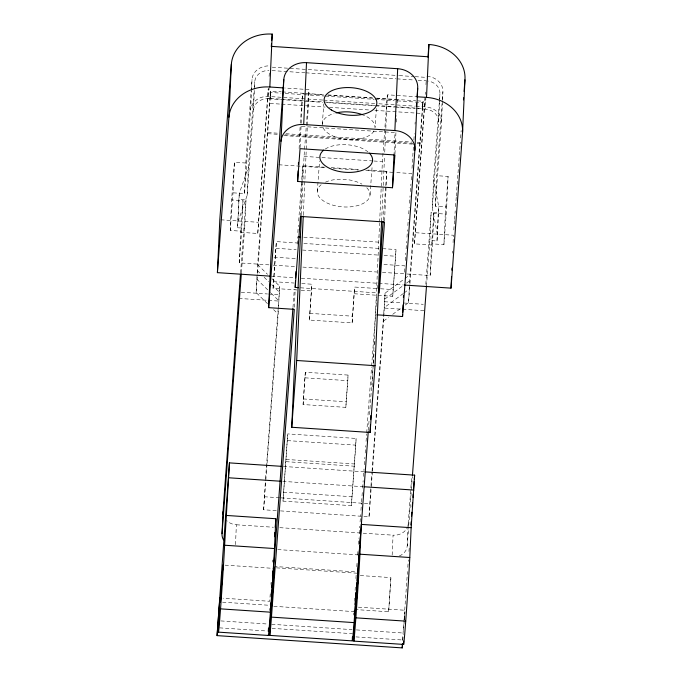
<?xml version="1.0" encoding="UTF-8"?>
<svg xmlns="http://www.w3.org/2000/svg" width="682" height="682" viewBox="0 0 682 682"><rect width="100%" height="100%" fill="white"/><g stroke="black" fill="none" stroke-linecap="round" stroke-linejoin="round"><path stroke-width="0.51" stroke-dasharray="3.41 2.56" d="M268.972 264.855L239.28 262.885L241.624 231.215L230.235 230.456L231.616 199.903L234.412 162.265L245.81 163.024L244.42 193.577L233.022 192.818L234.412 162.265M241.385 272.774L244.693 228.231L237.566 227.754L238.853 199.442L239.305 193.373L248.41 167.133L254.122 90.084M237.566 227.754L239.305 193.373M239.28 262.885L240.669 232.332L243.014 200.661L231.616 199.903M241.624 231.215L243.014 200.661M244.693 228.231L245.98 199.911L238.853 199.442M244.42 193.577L250.626 109.904L251.488 90.945M251.53 89.888L252.016 79.351A17.135 14.612 2.6 0 1 269.296 65.881M238.018 221.684L247.123 195.453L248.41 167.133M247.123 195.453L253.465 109.955L254.463 87.935M254.514 86.887L254.753 81.644A14.279 12.174 2.6 0 1 268.964 70.408M235.478 544.671L236.381 524.782A14.279 12.174 2.6 0 1 226.569 520.562M240.669 232.332L257.762 233.466L268.145 89.078M267.514 303.678L256.125 292.51L257.634 264.633L270.413 92.437L280.993 93.144M253.465 109.955A14.279 12.174 2.6 0 1 268.606 98.762L269.083 88.276M257.54 273.448L270.677 91.115L281.265 91.814M374.921 105.352L270.14 98.404L270.413 92.437M296.994 289.952L273.09 288.367L276.363 241.599L297.54 243.005M276.278 510.622L263.636 509.778L265.477 479.813M273.09 288.367L276.363 241.599M267.08 463.24L278.145 314.104L279.654 286.227L272.067 278.785M271.163 293.243L278.75 300.685L279.654 286.227M269.288 610.543L269.381 608.48M283.004 501.125L287.727 433.905L356.106 438.441L355.799 445.141L351.375 505.66L283.004 501.125L287.727 433.905M299.108 148.582L300.123 126.315L394.989 132.606L394.026 153.817M300.097 147.619L301.154 124.286M301.205 123.229L302.552 93.536L323.635 94.934M297.164 244.165L297.497 236.773M294.385 307.232L295.204 289.287M300.464 216.424L301.956 183.697M301.998 182.64L302.765 165.743L325.877 167.278M301.393 214.804L304.044 156.383L308.997 89.606L284.641 87.995M303.302 214.958L306.244 150.159M306.295 149.094L308.997 89.606M303.089 404.537L305.323 372.236L348.059 375.066L347.803 380.658L345.825 407.367L303.089 404.537L305.323 372.236M376.413 288.495L354.589 287.045L352.125 322.893L309.389 320.054L311.853 284.215L301.461 283.524M309.389 320.054L311.853 284.215M345.825 407.367L348.059 375.066M352.125 322.893L354.589 287.045M351.375 505.66L356.106 438.441M372.159 386.779L379.593 223.193M379.635 222.127L382.389 161.574L387.342 94.798L415.926 96.699M381.596 221.215L384.546 156.417M384.733 152.163L387.342 94.798M280.498 510.895L369.039 516.768L370.889 486.803M384.554 220.934L386.813 171.318L367.896 170.065M372.415 471.288L383.557 321.094L385.074 293.132L404.221 279.032M403.318 293.516L384.162 307.676L385.074 293.132M394.963 153.91L395.978 131.635M396.413 122.095L396.702 115.727M397.282 103.008L397.427 99.828L397.265 101.942M354.282 293.754L392.747 296.303L396.02 249.527L383.31 248.691M392.747 296.303L396.02 249.527M404.562 272.186L404.852 265.852L382.287 264.352M392.167 555.063L393.071 535.174A14.279 12.174 2.6 0 0 407.495 527.092M405.21 305.076L408.544 302.612L410.053 274.744L422.823 102.547L395.304 100.723M406.822 273.993L430.154 275.545L431.544 244.991L414.451 243.858L425.389 92.061M409.959 283.559L423.096 101.226L416.745 100.8M375.987 105.42L422.559 108.506L422.823 102.547M436.992 240.985L438.279 212.665L431.152 212.187L429.873 240.507L436.992 240.985L437.443 234.906L432.303 207.729L438.645 122.24A14.279 12.174 2.6 0 0 425.295 109.154L425.866 98.455M402.593 639.955L407.469 571.559M399.311 556.001A14.279 12.174 2.6 0 0 407.214 545.958L408.211 523.981L411.757 476.232M404.605 619.512L404.938 612.317M432.303 207.729L433.59 179.409L439.302 102.36M432.507 243.875L433.888 213.321L445.286 214.071L443.897 244.625L432.507 243.875L430.154 275.545M438.645 122.24L439.643 100.211M439.685 99.163L439.924 93.92A14.279 12.174 2.6 0 0 428.432 81.064M443.897 244.625L446.693 206.987L435.295 206.237L436.685 175.683L442.021 103.664M435.295 206.237L441.501 122.564L442.456 101.49M442.507 100.442L442.891 92.01A17.135 14.612 2.6 0 0 426.872 76.307M437.443 234.906L438.731 206.595L433.59 179.409M446.693 206.987L448.083 176.433L436.685 175.683M452.601 253.218L452.695 251.104M453.078 242.639L453.419 235.23L414.954 232.681M412.022 168.335L413.548 144.192M230.235 230.456L233.022 192.818M245.81 163.024L252.016 79.351M240.558 273.013L245.98 199.911M254.198 89.027L254.753 81.644M269.092 76.393L269.399 72.164M257.762 233.466L268.538 88.191M270.14 98.404L270.677 91.115M256.125 292.51L257.464 274.505M265.554 478.755L278.733 301.06L268.239 300.361M263.636 509.778L267.003 464.297M300.361 123.144L302.552 93.536M270.251 593.877L269.705 601.285L223.031 598.191M270.959 584.355L271.121 582.24M272.612 562.13L272.766 560.007M297.812 232.571L298.358 225.213M298.665 221.011L302.765 165.743M292.97 307.497L294.309 289.449M317.318 191.378L319.577 160.969M322.313 123.996L323.805 103.937M370.028 194.873L372.202 165.513M376.43 108.489L375.023 127.491A26.41 13.793 4.2 0 0 362.389 114.678M356.771 566.623L357.172 561.32M357.641 554.952L358.033 549.641M358.425 544.338L358.903 537.97M359.218 533.725L359.764 526.291M360.079 522.045L360.633 514.62M360.948 510.375L361.494 502.941M361.579 501.884L362.287 492.336M362.602 488.09L363.148 480.657M363.463 476.411L364.018 468.986M364.333 464.74L364.879 457.307M365.194 453.061L365.748 445.636M366.063 441.39L366.618 433.957M366.694 432.9L371.571 367.095M371.647 366.038L376.771 297.054M377.402 288.563L377.632 285.374M383.182 220.277L385.671 186.638M385.748 185.589L386.813 171.318M368.331 430.504L369.115 419.89M369.508 414.588L373.207 364.708M373.284 363.642L374.23 350.906M374.699 344.538L375.1 339.235M370.965 485.746L371.988 471.995M372.065 470.938L383.676 314.393M383.753 313.336L384.145 308.051L424.034 310.694M369.039 516.768L372.338 472.345M413.863 139.972L414.332 133.655M415.04 124.167L415.193 122.061M405.244 260.55L405.79 253.124M406.105 248.879L406.66 241.462M406.975 237.217L407.521 229.791M407.836 225.546L408.313 219.186M408.706 213.884L409.174 207.516M409.49 203.279L410.044 195.853M410.351 191.608L410.905 184.183M411.22 179.946L411.689 173.578L395.074 172.478M422.559 108.506L423.096 101.226M408.544 302.612L409.882 284.616M425.935 84.662L426.25 80.433M414.451 243.858L425.227 98.575M425.815 284.232L431.152 212.187M439.378 101.311L439.924 93.92M407.214 545.958L408.629 526.871M408.706 525.813L412.329 477.025M426.489 286.116L429.873 240.507M431.544 244.991L433.888 213.321M442.337 99.427L442.891 92.01M407.785 567.322L408.33 559.905M408.961 551.431L409.2 548.251M402.781 640.586L403.241 634.311M403.556 630.125L404.255 620.714M404.332 619.674L404.946 611.311M438.279 212.665L438.731 206.595M445.286 214.071L448.083 176.433M453.811 229.945L454.51 220.431M454.596 219.374L455.218 210.909M455.533 206.68L456.241 197.166M456.318 196.109L457.102 185.538M457.179 184.481L457.963 173.91M458.04 172.853L459.694 150.654M459.77 149.597L460.316 142.197M460.631 137.969L461.177 130.569M360.267 575.557L390.914 577.586L388.638 611.763L355.876 609.589M388.638 611.763L390.914 577.586M404.153 292.893L409.149 289.202M383.557 321.094L388.552 317.394M392.721 314.317L401.877 307.539M405.057 278.418L410.053 274.744M384.801 299.091L403.122 285.605M406.455 283.158L409.78 280.703M272.254 67.177L307.19 69.496M308.247 69.564L398.237 75.531M399.302 75.6L414.119 76.58M415.176 76.657L425.764 77.356M272.007 70.587L304.828 72.761M305.886 72.829L395.884 78.797M396.941 78.865L413.88 79.99M418.117 80.271L426.582 80.834M282.322 91.891L323.6 94.627M327.837 94.909L372.287 97.85M376.524 98.131L394.52 99.325M395.577 99.401L415.688 100.731M327.854 95.207L375.288 98.353M376.345 98.43L396.37 99.751M285.229 93.425L303.217 94.619M304.283 94.687L324.393 96.017M325.45 96.085L374.137 99.316M375.194 99.384L394.247 100.655M322.791 100.049L268.802 96.469A17.135 14.612 2.6 0 0 250.626 109.904M323.848 100.118L374.674 103.494M378.902 103.775L414.903 106.162M415.96 106.23L425.491 106.861A17.135 14.612 2.6 0 1 441.501 122.564M268.606 98.762L322.603 102.343M326.84 102.624L374.478 105.778M375.535 105.855L394.597 107.117M395.654 107.185L414.707 108.447M415.773 108.523L425.295 109.154M270.123 103.408L280.703 104.116M281.76 104.184L325.161 107.065M329.397 107.338L369.618 110.007M374.904 110.365L422.533 113.519M267.958 132.547L278.546 133.254M285.954 133.74L411.911 142.095M417.196 142.444L420.376 142.657M267.907 133.672L278.495 134.371M284.846 134.789L412.917 143.288M417.145 143.561L420.325 143.774M283.9 135.59L412.491 144.115M304.044 156.383L372.858 160.943M373.915 161.02L382.389 161.574M331.128 167.627L360.548 169.579M278.836 164.771L325.834 167.883M333.191 168.377L358.4 170.048M365.757 170.534L394.034 172.41M220.849 219.809L258.265 222.289M303.805 237.191L379.439 242.204M303.899 243.423L379.081 248.41M276.057 248.308L296.176 249.638M302.535 250.055L378.774 255.111M384.068 255.469L395.713 256.236M274.028 257.174L295.562 258.606M273.209 265.136L295.485 266.611M302.902 267.105L377.137 272.024M382.44 272.374L405.764 273.925M271.555 276.236L293.857 277.719M301.291 278.205L377.743 283.277M378.808 283.345L403.233 284.965M273.397 281.666L294.181 283.039M380.573 288.767L393.045 289.594M300.447 287.795L377.137 292.876M301.154 290.234L311.546 290.916M241.24 292.22L267.48 293.959M268.529 294.027L279.023 294.726M384.435 301.717L402.278 302.902M403.326 302.97L423.266 304.291M238.853 298.418L267.191 300.293M309.696 313.353L352.423 316.184M305.067 377.828L347.803 380.658M303.345 398.944L346.081 401.783M287.42 440.606L355.799 445.141M286.031 459.429L354.401 463.965M285.928 461.663L354.299 466.198M283.405 466.462L363.83 471.791M282.732 481.364L363.148 486.701M283.405 492.182L351.784 496.718M264.224 496.743L280.038 497.792M281.086 497.86L363.31 503.307M364.358 503.376L369.635 503.725M236.381 524.782L273.431 527.246M279.782 527.663L393.071 535.174M277.727 549.573L358.186 554.909M273.763 566.452L356.379 571.925M276.372 567.85L356.874 573.187M225.051 565.156L272.783 568.328M358.357 607.168L405.031 610.262M222.579 602.18L270.311 605.352M273.806 606.298L354.308 611.635M220.908 620.927L267.463 624.013M271.7 624.294L352.117 629.631M356.354 629.912L402.909 632.998M272.033 628.352L352.526 633.689M219.553 627.858L267.293 631.029M355.936 636.903L403.676 640.074M257.634 264.633L267.506 274.317M257.37 270.601L261.163 274.317M264.198 277.301L268.759 281.768M271.794 284.744L279.381 292.186M256.739 279.091L270.404 292.493M273.593 309.637L278.145 314.104M408.211 523.981A14.279 12.174 2.6 0 1 407.836 526.078M373.958 130.995A26.41 13.793 4.2 0 1 333.038 136.033A26.41 13.793 4.2 0 1 334.069 113.442M366.805 187.746A26.41 13.793 4.2 0 1 343.046 206.91A26.41 13.793 4.2 0 1 321.162 184.72M325.476 182.137A26.41 13.793 4.2 0 1 361.937 184.14M325.28 149.008A26.41 13.793 4.2 0 1 367.93 151.839M353.54 615.062A48.925 0.622 -86.2 0 1 353.668 612.965M354.376 601.498A48.925 0.622 -86.2 0 1 354.631 597.517M355.092 590.467A48.925 0.622 -86.2 0 1 355.433 585.446M355.91 578.549A48.925 0.622 -86.2 0 1 356.311 572.846"/><path stroke-width="1.02" d="M217.405 272.647L219.809 219.74L231.334 64.33A38.55 32.864 2.6 0 1 272.229 34.1L269.825 87.006A38.55 32.864 2.6 0 0 228.93 117.236L217.405 272.647L270.498 276.167M228.93 117.236L231.334 64.33M402.542 643.714L402.235 647.9L217.055 635.624L229.442 462.882L281.291 466.317M223.491 539.88A14.279 12.174 2.6 0 1 222.034 533.682L223.031 511.696L240.473 274.07M217.055 635.624L219.851 597.986L218.496 627.79A48.925 0.622 -86.2 0 0 220.542 608.864A48.925 0.622 -86.2 0 0 224.617 545.233L229.442 462.882M292.893 308.554L273.763 566.452A48.925 0.622 -86.2 0 0 269.91 628.207A48.925 0.622 -86.2 0 0 271.462 617.125L294.292 309.347L268.648 307.65L270.95 256.969L283.797 79.462A21.415 18.261 2.6 0 1 306.508 62.667L397.674 68.712A21.415 18.261 2.6 0 1 417.691 88.345L414.886 150.193L402.55 316.525L376.907 314.828M268.648 307.65L280.984 141.31L283.797 79.462M268.35 631.097L268.495 628.011M268.265 635.002A48.925 0.622 -86.2 0 0 270.856 605.914A48.925 0.622 -86.2 0 0 274.471 548.541L275.826 518.729L225.972 515.422M297.616 181.463L300.054 148.676L394.921 154.967L392.491 187.746L297.616 181.463L298.102 170.858M298.392 164.49L298.486 162.367M298.349 287.651L295.195 287.446L295.485 281.112M295.63 277.941L295.92 271.607M280.984 141.31A21.415 18.261 2.6 0 1 303.703 124.516L306.508 62.667M381.596 221.215L375.04 365.68L370.087 432.456L291.743 427.264L301.342 215.87M291.743 427.264L296.696 360.488L303.251 216.015M355.561 601.66L353.822 636.766A48.925 0.622 -86.2 0 0 355.868 617.841A48.925 0.622 -86.2 0 0 359.943 554.202L361.298 524.398L411.152 527.706L409.797 557.509A48.925 0.622 -86.2 0 1 405.799 620.134A48.925 0.622 -86.2 0 1 403.642 640.986M370.087 432.456L370.42 425.022M370.667 419.711L370.855 415.466M414.886 150.193A21.415 18.261 2.6 0 0 394.869 130.56L397.674 68.712M392.491 187.746L393.983 154.874M402.55 316.525L402.644 314.411M402.738 312.305L403.071 304.914M403.412 297.523L403.505 295.408M462.541 132.734A38.55 32.864 2.6 0 0 426.514 97.398L428.918 44.492A38.55 32.864 2.6 0 1 464.945 79.82L462.541 132.734L451.015 288.136L404.29 285.042M402.235 647.9L402.414 643.927M411.152 527.706L414.622 475.158L364.887 471.867M451.015 288.136L451.544 276.5M451.834 270.149L451.927 268.035M272.715 571.056L272.45 576.051M271.751 587.338L272.067 582.53M355.663 594.909L355.799 592.931M271.112 596.528L271.427 592.112M222.034 533.682L241.309 273.832M271.283 46.785L271.521 43.614M271.751 40.443L272.229 34.1M274.496 536.725L274.803 532.489M275.196 527.195L275.826 518.729M295.195 287.446L300.464 216.424L384.512 221.991L379.243 293.021L381.545 242.349L383.096 221.326M355.723 599.546L356.268 592.138M356.43 590.024L356.976 582.616M357.138 580.493L359.721 545.566M359.883 543.452L360.428 536.043M352.398 636.937A48.925 0.622 -86.2 0 0 354.077 622.606L368.246 431.57M416.361 106.256L416.6 103.093M417.069 96.767L417.691 88.345M427.972 57.177L428.918 44.492M412.405 475.959L426.489 286.116M410.922 524.944L411.161 521.773M411.553 516.47L411.868 512.233M412.26 506.939L412.576 502.702M412.968 497.408L413.207 494.228M413.599 488.934L414.145 481.518M414.306 479.395L414.622 475.158M463.453 99.904L463.607 97.79M464.084 91.448L464.945 79.82M354.981 604.423L355.134 602.47M270.413 604.849L270.584 603.118M354.41 611.115L354.308 611.635L354.299 610.842M271.666 46.393L428.356 56.785M269.825 87.006L283.584 87.918M416.983 96.767L426.514 97.398M303.703 124.516L394.869 130.56M298.546 236.842L300.651 236.978M296.696 360.488L375.04 365.68M228.76 477.784L280.617 481.228M364.205 486.769L413.94 490.068M224.617 545.233L274.471 548.541M359.943 554.202L409.797 557.509M220.542 608.864L270.396 612.172M355.868 617.841L405.722 621.149M271.462 617.125L354.077 622.606M269.782 635.402L352.398 640.884M218.47 632.146L268.324 635.453M353.796 641.123L403.65 644.422M223.287 514.876A14.279 12.174 2.6 0 1 223.031 511.696M369.371 153.143A26.41 13.793 4.2 0 1 345.612 172.307A26.41 13.793 4.2 0 1 323.728 150.117M336.038 112.931A26.41 13.793 4.2 0 1 362.389 114.678M220.525 599.316L220.457 602.044L222.929 565.02L220.525 599.316M271.76 603.323L271.692 606.153L274.249 567.705L271.76 603.323M355.936 607.074L355.876 609.589L358.152 575.412L355.936 607.074M331.392 109.973A26.41 13.793 4.2 0 0 375.765 106.716A26.41 13.793 4.2 0 0 344.257 87.688A26.41 13.793 4.2 0 0 331.392 109.973"/></g></svg>
